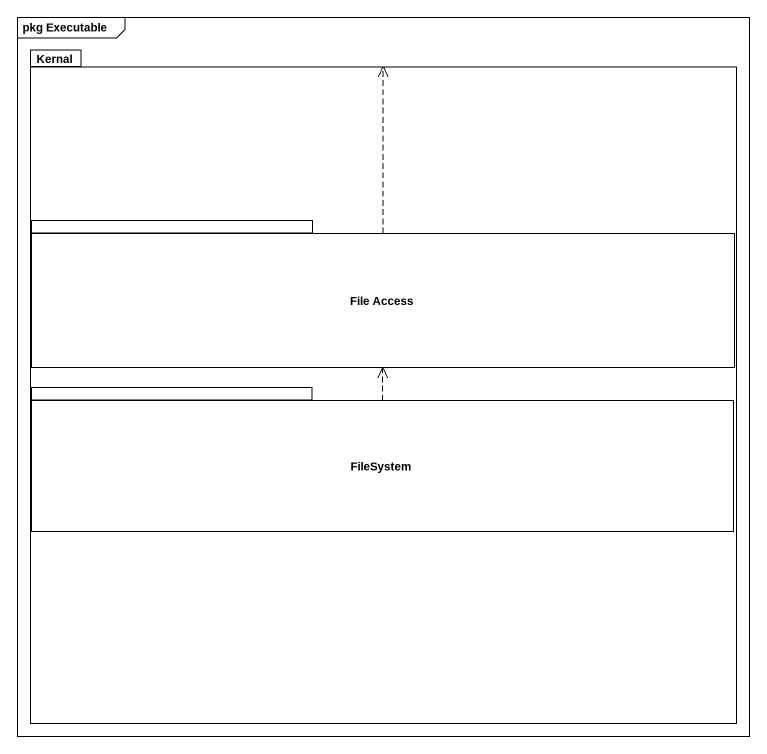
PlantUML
@startuml
mainframe pkg Executable
package Kernal {
  package "File Access" as File_Access {
  }
  package FileSystem {
  }
}
File_Access ..> Kernal
FileSystem .up.> File_Access
@enduml
